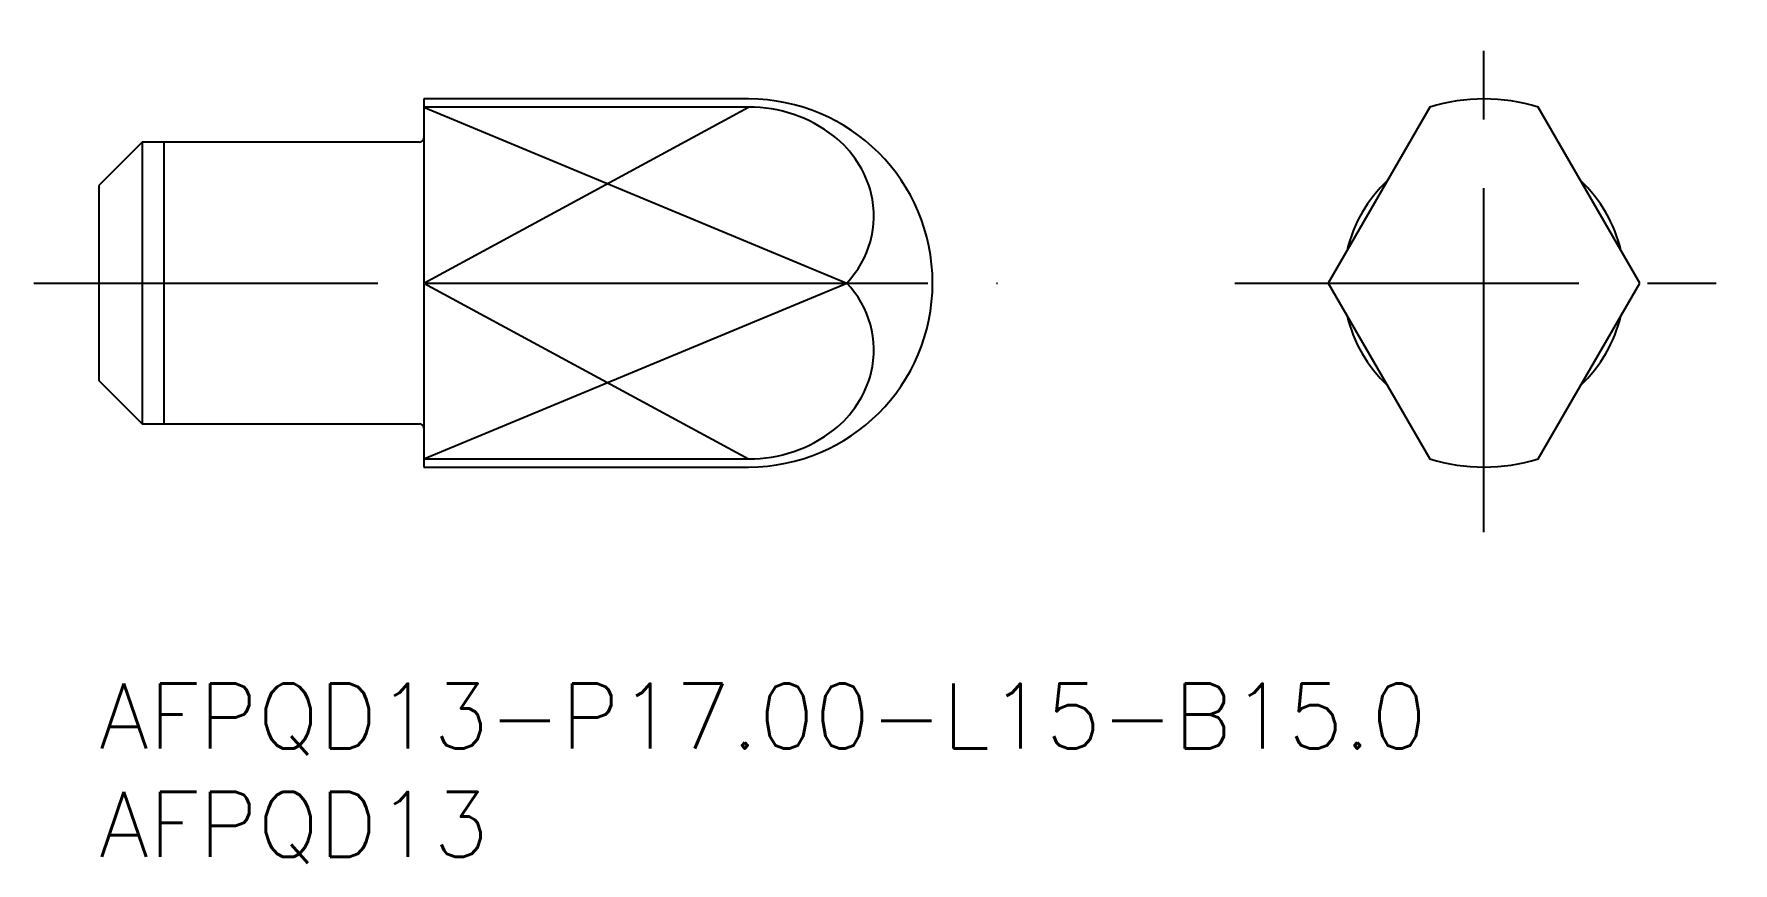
# Model space of a CAD drawing. Extents: x -3 to 75.5, y -8.3 to 30.
import ezdxf

# ---------------------------------------------------------------- set-up
doc = ezdxf.new("R2010")
doc.units = 0
doc.header["$LTSCALE"] = 0.5
doc.linetypes.add('CENTER', pattern=[50.8, 31.75, -6.35, 6.35, -6.35])
for name, color, linetype in [('MSM_CENTER', 1, 'CENTER'), ('MSM_CONTINUOUS', 7, 'CONTINUOUS'), ('MSM_NARROW', 5, 'CONTINUOUS'), ('MSM_PART_NUMBER', 7, 'CONTINUOUS')]:
    doc.layers.add(name, color=color, linetype=linetype)
doc.styles.get("Standard").update_dxf_attribs({"font": 'txt.shx', "height": 1, "bigfont": 'bigfont.shx'})

# ---------------------------------------------------------------- blocks, each defined once
blk = doc.blocks.new('*U13')
at = {"layer": 'MSM_PART_NUMBER'}
blk.add_text('AFPQD13-P17.00-L15-B15.0', height=3, dxfattribs=at).set_placement((0, -3))
blk = doc.blocks.new('*U14')
at = {"layer": 'MSM_PART_NUMBER'}
blk.add_text('AFPQD13', height=3, dxfattribs=at).set_placement((0, -8))

msp = doc.modelspace()

# ---------------------------------------------------------------- linework, layer by layer
at = {"layer": 'MSM_CENTER'}
for p, q in [((63.965, 7), (63.965, 30)), ((-3, 18.5), (41.5, 18.5)), ((52.465, 18.5), (75.465, 18.5))]:
    msp.add_line(p, q, dxfattribs=at)
at = {"layer": 'MSM_CONTINUOUS'}
for p, q in [((30, 27), (15, 27)), ((15, 27), (15, 10)), ((30, 26.624), (15, 26.624)), ((61.465, 26.624), (56.775, 18.5)), ((71.156, 18.5), (66.465, 26.624)), ((2, 25), (0, 23)), ((14.8, 25), (2, 25)), ((2, 25), (2, 12)), ((0, 23), (0, 14)), ((15, 18.5), (34.533, 18.5)), ((56.775, 18.5), (61.465, 10.376)), ((66.465, 10.376), (71.156, 18.5)), ((0, 14), (2, 12)), ((2, 12), (14.8, 12)), ((15, 10.376), (30, 10.376)), ((15, 10), (30, 10))]:
    msp.add_line(p, q, dxfattribs=at)
for centre, radius, start, end in [((30, 18.5), 8.5, 270, 90), ((63.965, 18.5), 8.5, 72.89536, 107.10464), ((30.038, 20.278), 6.346, 52.02838, 90.33985), ((14.8, 25.2), 0.2, 270, 0), ((30.908, 21.423), 4.909, 14.25355, 51.80942), ((63.965, 18.5), 6.5, 133.33797, 166.66203), ((63.965, 18.5), 6.5, 13.33797, 46.66203), ((31.312, 21.603), 4.472, 316.06383, 13.28945), ((31.312, 15.397), 4.472, 346.71055, 43.93617), ((63.965, 18.5), 6.5, 193.33797, 226.66203), ((63.965, 18.5), 6.5, 313.33797, 346.66203), ((30.908, 15.577), 4.909, 308.19058, 345.74645), ((14.8, 11.8), 0.2, 0, 90), ((30.038, 16.722), 6.346, 269.66015, 307.97162), ((63.965, 18.5), 8.5, 252.89536, 287.10464)]:
    msp.add_arc(centre, radius, start, end, dxfattribs=at)
at = {"layer": 'MSM_NARROW'}
for p, q in [((15, 26.624), (34.533, 18.5)), ((15, 18.5), (30, 26.624)), ((3, 25), (3, 12)), ((15, 10.376), (34.533, 18.5)), ((15, 18.5), (30, 10.376))]:
    msp.add_line(p, q, dxfattribs=at)

# ---------------------------------------------------------------- block references
at = {"layer": 'MSM_CONTINUOUS'}
for name in ['*U13', '*U14']:
    msp.add_blockref(name, (0, 0), dxfattribs=at)

doc.saveas('drawing.dxf')
